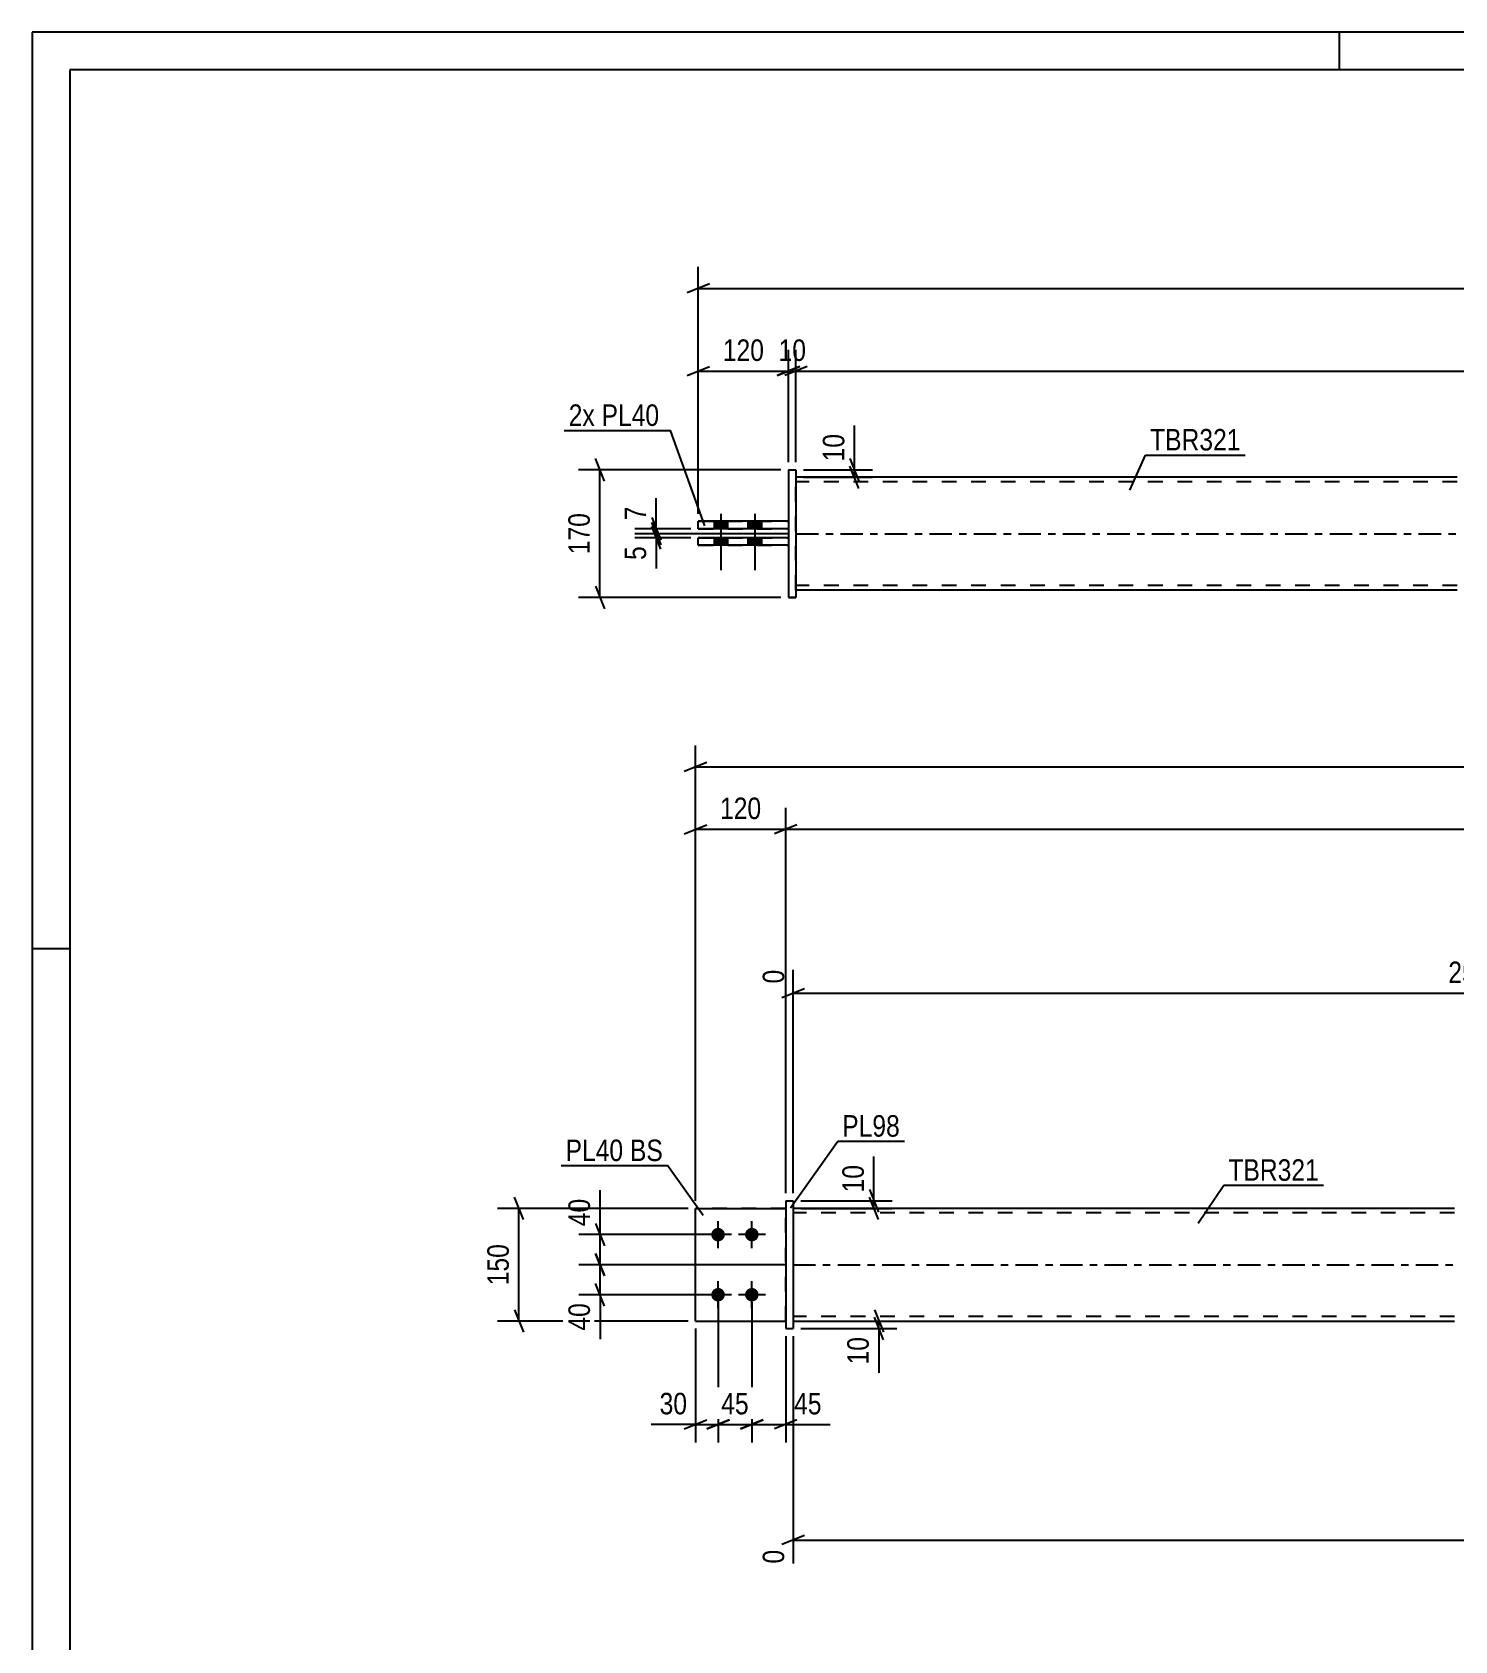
# Model space of a CAD drawing. Header units: millimetres. Extents: x 0 to 594, y 0 to 420.
# Drawn here: x 0 to 189.3, y 205.9 to 420 of the extents above; entities that cross this region are included whole.
import ezdxf

# ---------------------------------------------------------------- set-up
doc = ezdxf.new("R2010")
doc.units = ezdxf.units.MM
doc.linetypes.add('DXK_LINE_DOT2', pattern=[3.9198, 1.9599, -1.9599])
doc.linetypes.add('DXK_LINE_DOT3', pattern=[5.9187, 2.979, -0.9799, 0.9799, -0.9799])
doc.styles.add('Arial Narrow', font='ARIALN.TTF', dxfattribs={"height": 0.2})

# ---------------------------------------------------------------- blocks, each defined once
blk = doc.blocks.new('Unknown-580873990-1130')
at = {"color": 5, "linetype": 'Continuous'}
for p, q in [((594, 420), (0, 420)), ((0, 420), (0, 0)), ((174, 415), (174, 420)), ((589, 415), (5, 415)), ((5, 415), (5, 5)), ((5, 298), (0, 298))]:
    blk.add_line(p, q, dxfattribs=at)
blk = doc.blocks.new('Part-580873990-1679 - 1673')
at = {"color": 7, "linetype": 'DXK_LINE_DOT2'}
for p, q in [((88.28, 248.45), (88.28, 263.45)), ((88.28, 263.45), (100.28, 263.45)), ((100.28, 263.45), (88.28, 263.45)), ((100.28, 248.45), (100.28, 263.45)), ((88.28, 248.45), (88.28, 248.45)), ((88.28, 248.45), (100.28, 248.45)), ((88.28, 248.45), (100.28, 248.45)), ((100.28, 248.45), (100.28, 248.45))]:
    blk.add_line(p, q, dxfattribs=at)
blk = doc.blocks.new('Part-580873990-1700 - 1673')
at = {"color": 2, "linetype": 'Continuous'}
for p, q in [((189.28, 263.45), (101.28, 263.45)), ((101.28, 248.45), (189.28, 248.45))]:
    blk.add_line(p, q, dxfattribs=at)
at = {"color": 7, "linetype": 'DXK_LINE_DOT2'}
for p, q in [((101.28, 263.45), (101.28, 248.45)), ((189.28, 262.85), (101.28, 262.85)), ((189.28, 249.05), (101.28, 249.05))]:
    blk.add_line(p, q, dxfattribs=at)
at = {"color": 7, "linetype": 'DXK_LINE_DOT3'}
blk.add_line((101.28, 255.95), (189.28, 255.95), dxfattribs=at)
blk = doc.blocks.new('Part-580873990-1684 - 1673')
at = {"color": 2, "linetype": 'Continuous'}
for p, q in [((88.28, 248.45), (88.28, 263.45)), ((88.28, 263.45), (100.28, 263.45)), ((88.28, 248.45), (88.28, 248.45)), ((88.28, 248.45), (100.28, 248.45))]:
    blk.add_line(p, q, dxfattribs=at)
at = {"color": 7, "linetype": 'DXK_LINE_DOT2'}
for p, q in [((100.28, 263.45), (88.28, 263.45)), ((100.28, 248.45), (100.28, 263.45)), ((88.28, 248.45), (100.28, 248.45)), ((100.28, 248.45), (100.28, 248.45))]:
    blk.add_line(p, q, dxfattribs=at)
blk = doc.blocks.new('Bolt-580873990-1709 - 1673')
at = {"linetype": 'Continuous'}
for points in [[(91.28, 260.85), (91.46, 260.83), (91.64, 260.77), (91.81, 260.68), (91.95, 260.55), (92.06, 260.4), (92.13, 260.23), (92.17, 260.04), (92.17, 259.85), (92.13, 259.67), (92.06, 259.5), (91.95, 259.35), (91.81, 259.22), (91.64, 259.13), (91.46, 259.07), (91.28, 259.05), (91.09, 259.07), (90.91, 259.13), (90.75, 259.22), (90.61, 259.35), (90.5, 259.5), (90.42, 259.67), (90.38, 259.85), (90.38, 260.04), (90.42, 260.23), (90.5, 260.4), (90.61, 260.55), (90.75, 260.68), (90.91, 260.77), (91.09, 260.83)], [(95.78, 260.85), (95.96, 260.83), (96.14, 260.77), (96.31, 260.68), (96.45, 260.55), (96.56, 260.4), (96.63, 260.23), (96.67, 260.04), (96.67, 259.85), (96.63, 259.67), (96.56, 259.5), (96.45, 259.35), (96.31, 259.22), (96.14, 259.13), (95.96, 259.07), (95.78, 259.05), (95.59, 259.07), (95.41, 259.13), (95.25, 259.22), (95.11, 259.35), (95, 259.5), (94.92, 259.67), (94.88, 259.85), (94.88, 260.04), (94.92, 260.23), (95, 260.4), (95.11, 260.55), (95.25, 260.68), (95.41, 260.77), (95.59, 260.83)], [(91.28, 252.85), (91.46, 252.83), (91.64, 252.77), (91.81, 252.68), (91.95, 252.55), (92.06, 252.4), (92.13, 252.23), (92.17, 252.04), (92.17, 251.85), (92.13, 251.67), (92.06, 251.5), (91.95, 251.35), (91.81, 251.22), (91.64, 251.13), (91.46, 251.07), (91.28, 251.05), (91.09, 251.07), (90.91, 251.13), (90.75, 251.22), (90.61, 251.35), (90.5, 251.5), (90.42, 251.67), (90.38, 251.85), (90.38, 252.04), (90.42, 252.23), (90.5, 252.4), (90.61, 252.55), (90.75, 252.68), (90.91, 252.77), (91.09, 252.83)], [(95.78, 252.85), (95.96, 252.83), (96.14, 252.77), (96.31, 252.68), (96.45, 252.55), (96.56, 252.4), (96.63, 252.23), (96.67, 252.04), (96.67, 251.85), (96.63, 251.67), (96.56, 251.5), (96.45, 251.35), (96.31, 251.22), (96.14, 251.13), (95.96, 251.07), (95.78, 251.05), (95.59, 251.07), (95.41, 251.13), (95.25, 251.22), (95.11, 251.35), (95, 251.5), (94.92, 251.67), (94.88, 251.85), (94.88, 252.04), (94.92, 252.23), (95, 252.4), (95.11, 252.55), (95.25, 252.68), (95.41, 252.77), (95.59, 252.83)]]:
    blk.add_hatch(color=1, dxfattribs=at).paths.add_polyline_path(points)
at = {"color": 1, "linetype": 'Continuous'}
for p, q in [((91.28, 258.15), (91.28, 261.75)), ((95.78, 258.15), (95.78, 261.75)), ((93.08, 259.95), (89.48, 259.95)), ((97.58, 259.95), (93.98, 259.95)), ((91.28, 250.15), (91.28, 253.75)), ((95.78, 250.15), (95.78, 253.75)), ((93.08, 251.95), (89.48, 251.95)), ((97.58, 251.95), (93.98, 251.95))]:
    blk.add_line(p, q, dxfattribs=at)
blk = doc.blocks.new('Part-580873990-1720 - 1673')
at = {"color": 2, "linetype": 'Continuous'}
for p, q in [((100.28, 264.45), (101.28, 264.45)), ((100.28, 264.45), (100.28, 247.45)), ((101.28, 264.45), (101.28, 264.45)), ((101.28, 264.45), (101.28, 247.45)), ((100.28, 247.45), (101.28, 247.45))]:
    blk.add_line(p, q, dxfattribs=at)
at = {"color": 7, "linetype": 'DXK_LINE_DOT2'}
for p, q in [((100.28, 264.45), (101.28, 264.45)), ((100.28, 247.45), (101.28, 247.45))]:
    blk.add_line(p, q, dxfattribs=at)
blk = doc.blocks.new('Part-580873990-1418 - 1367')
at = {"color": 2, "linetype": 'Continuous'}
for p, q in [((88.65, 351.7), (88.65, 352.7)), ((100.65, 352.7), (88.65, 352.7)), ((88.65, 351.7), (88.65, 351.7)), ((100.65, 351.7), (88.65, 351.7))]:
    blk.add_line(p, q, dxfattribs=at)
at = {"color": 7, "linetype": 'DXK_LINE_DOT2'}
for p, q in [((88.65, 352.7), (100.65, 352.7)), ((88.65, 351.7), (100.65, 351.7)), ((100.65, 352.7), (100.65, 351.7))]:
    blk.add_line(p, q, dxfattribs=at)
blk = doc.blocks.new('Bolt-580873990-1370 - 1367')
at = {"linetype": 'Continuous'}
for points in [[(90.75, 353.9), (92.55, 353.9), (92.55, 354.9), (90.75, 354.9)], [(90.75, 353.9), (92.55, 353.9), (92.55, 354.9), (90.75, 354.9)], [(95.25, 353.9), (97.05, 353.9), (97.05, 354.9), (95.25, 354.9)], [(95.25, 353.9), (97.05, 353.9), (97.05, 354.9), (95.25, 354.9)], [(90.75, 351.7), (92.55, 351.7), (92.55, 352.7), (90.75, 352.7)], [(90.75, 351.7), (92.55, 351.7), (92.55, 352.7), (90.75, 352.7)], [(95.25, 351.7), (97.05, 351.7), (97.05, 352.7), (95.25, 352.7)], [(95.25, 351.7), (97.05, 351.7), (97.05, 352.7), (95.25, 352.7)]]:
    blk.add_hatch(color=1, dxfattribs=at).paths.add_polyline_path(points)
at = {"color": 1, "linetype": 'Continuous'}
for p, q in [((91.65, 355.9), (91.65, 348.4)), ((91.65, 355.9), (91.65, 348.4)), ((96.15, 355.9), (96.15, 348.4)), ((96.15, 355.9), (96.15, 348.4)), ((90.75, 354.9), (90.75, 353.9)), ((90.75, 354.9), (90.75, 353.9)), ((92.55, 354.9), (92.55, 353.9)), ((92.55, 354.9), (92.55, 353.9)), ((95.25, 354.9), (95.25, 353.9)), ((95.25, 354.9), (95.25, 353.9)), ((97.05, 354.9), (97.05, 353.9)), ((97.05, 354.9), (97.05, 353.9)), ((90.75, 352.7), (90.75, 351.7)), ((90.75, 352.7), (90.75, 351.7)), ((92.55, 352.7), (92.55, 351.7)), ((92.55, 352.7), (92.55, 351.7)), ((95.25, 352.7), (95.25, 351.7)), ((95.25, 352.7), (95.25, 351.7)), ((97.05, 352.7), (97.05, 351.7)), ((97.05, 352.7), (97.05, 351.7))]:
    blk.add_line(p, q, dxfattribs=at)
blk = doc.blocks.new('Part-580873990-1456 - 1367')
at = {"color": 2, "linetype": 'Continuous'}
for p, q in [((189.65, 360.75), (101.65, 360.75)), ((189.65, 345.75), (101.65, 345.75))]:
    blk.add_line(p, q, dxfattribs=at)
at = {"color": 7, "linetype": 'DXK_LINE_DOT2'}
for p, q in [((101.65, 345.75), (101.65, 360.75)), ((189.65, 360.15), (101.65, 360.15)), ((189.65, 346.35), (101.65, 346.35))]:
    blk.add_line(p, q, dxfattribs=at)
at = {"color": 7, "linetype": 'DXK_LINE_DOT3'}
blk.add_line((101.65, 353.25), (189.65, 353.25), dxfattribs=at)
blk = doc.blocks.new('Part-580873990-1413 - 1367')
at = {"color": 2, "linetype": 'Continuous'}
for p, q in [((88.65, 353.9), (88.65, 354.9)), ((100.65, 354.9), (88.65, 354.9)), ((88.65, 353.9), (88.65, 353.9)), ((100.65, 353.9), (88.65, 353.9))]:
    blk.add_line(p, q, dxfattribs=at)
at = {"color": 7, "linetype": 'DXK_LINE_DOT2'}
for p, q in [((88.65, 354.9), (88.65, 354.9)), ((88.65, 354.9), (100.65, 354.9)), ((88.65, 353.9), (100.65, 353.9)), ((100.65, 354.9), (100.65, 353.9))]:
    blk.add_line(p, q, dxfattribs=at)
blk = doc.blocks.new('Part-580873990-1398 - 1367')
at = {"color": 2, "linetype": 'Continuous'}
for p, q in [((100.65, 361.75), (101.65, 361.75)), ((100.65, 361.75), (100.65, 344.75)), ((101.65, 361.75), (101.65, 361.75)), ((101.65, 361.75), (101.65, 344.75)), ((101.65, 344.75), (100.65, 344.75)), ((100.65, 344.75), (100.65, 344.75))]:
    blk.add_line(p, q, dxfattribs=at)
at = {"color": 7, "linetype": 'DXK_LINE_DOT2'}
for p, q in [((100.65, 361.75), (101.65, 361.75)), ((101.65, 361.75), (101.65, 361.75)), ((100.65, 344.75), (101.65, 344.75))]:
    blk.add_line(p, q, dxfattribs=at)
blk = doc.blocks.new('StraightDimension-580873990-1891 - 1673')
at = {"color": 7, "linetype": 'Continuous'}
for p, q in [((102.28, 248.45), (115.08, 248.45)), ((112.08, 249.95), (113.28, 246.95)), ((113.28, 245.95), (112.08, 248.95)), ((112.68, 247.45), (112.68, 248.45)), ((102.28, 247.45), (115.08, 247.45))]:
    blk.add_line(p, q, dxfattribs=at)
at = {"color": 0}
blk.add_wipeout([(111.93, 246.92), (107.73, 246.92), (107.73, 242.07), (111.93, 242.07)], dxfattribs=at)
at = {"color": 7, "linetype": 'Continuous'}
blk.add_line((112.68, 247.45), (112.68, 241.54), dxfattribs=at)
blk.add_line((112.68, 247.45), (112.68, 241.54), dxfattribs=at)
at = {"color": 3, "style": 'Arial Narrow'}
blk.add_text('10', height=2.863, rotation=90.0002, dxfattribs=at).set_placement((111.33, 242.67))
blk = doc.blocks.new('StraightDimension-580873990-1827 - 1673')
at = {"color": 7, "linetype": 'Continuous'}
for p, q in [((91.28, 250.95), (91.28, 232.28)), ((88.28, 247.45), (88.28, 232.28)), ((86.78, 234.08), (89.78, 235.28)), ((88.28, 234.68), (91.28, 234.68)), ((92.78, 235.28), (89.78, 234.08))]:
    blk.add_line(p, q, dxfattribs=at)
at = {"color": 0}
blk.add_wipeout([(87.75, 235.43), (87.75, 239.63), (82.9, 239.63), (82.9, 235.43)], dxfattribs=at)
at = {"color": 7, "linetype": 'Continuous'}
blk.add_line((88.28, 234.68), (82.37, 234.68), dxfattribs=at)
blk.add_line((88.28, 234.68), (82.37, 234.68), dxfattribs=at)
at = {"color": 3, "style": 'Arial Narrow'}
blk.add_text('30', height=2.863, dxfattribs=at).set_placement((83.5, 236.03))
blk = doc.blocks.new('StraightDimension-580873990-1806 - 1673')
at = {"color": 7, "linetype": 'Continuous'}
for p, q in [((282.96, 273.99), (282.96, 300.7)), ((101.28, 265.45), (101.28, 295.21)), ((102.78, 292.68), (99.78, 291.48)), ((101.28, 292.08), (282.96, 292.08)), ((281.46, 291.48), (284.46, 292.68))]:
    blk.add_line(p, q, dxfattribs=at)
at = {"color": 0, "linetype": 'Continuous'}
for points in [[(282.36, 301.3), (278.16, 301.3), (278.16, 292.78), (282.36, 292.78)], [(100.68, 295.81), (96.48, 295.81), (96.48, 292.78), (100.68, 292.78)]]:
    blk.add_wipeout(points, dxfattribs=at)
at = {"color": 0}
blk.add_wipeout([(196.38, 292.83), (196.38, 297.03), (187.86, 297.03), (187.86, 292.83)], dxfattribs=at)
at = {"color": 3, "linetype": 'Continuous', "style": 'Arial Narrow'}
for s, height, p in [('2518', 2.863, (281.76, 293.38)), ('0', 2.86, (100.08, 293.38))]:
    blk.add_text(s, height=height, rotation=90.0002, dxfattribs=at).set_placement(p)
at = {"color": 3, "style": 'Arial Narrow'}
blk.add_text('2518', height=2.863, dxfattribs=at).set_placement((188.46, 293.43))
blk = doc.blocks.new('StraightDimension-580873990-2057 - 1673')
at = {"color": 7, "linetype": 'Continuous'}
for p, q in [((88.28, 264.45), (88.28, 316.76)), ((100.28, 265.45), (100.28, 316.76)), ((86.78, 313.31), (89.78, 314.51)), ((88.28, 313.91), (100.28, 313.91)), ((101.78, 314.51), (98.78, 313.31))]:
    blk.add_line(p, q, dxfattribs=at)
at = {"color": 0}
blk.add_wipeout([(97.62, 314.66), (97.62, 318.86), (90.94, 318.86), (90.94, 314.66)], dxfattribs=at)
at = {"color": 3, "style": 'Arial Narrow'}
blk.add_text('120', height=2.863, dxfattribs=at).set_placement((91.54, 315.26))
blk = doc.blocks.new('StraightDimension-580873990-1900 - 1673')
at = {"color": 7, "linetype": 'Continuous'}
for p, q in [((111.43, 265.95), (112.63, 262.95)), ((102.28, 264.45), (114.43, 264.45)), ((102.28, 263.45), (114.43, 263.45)), ((112.63, 261.95), (111.43, 264.95)), ((112.03, 263.45), (112.03, 264.45))]:
    blk.add_line(p, q, dxfattribs=at)
at = {"color": 0}
blk.add_wipeout([(111.28, 269.83), (107.08, 269.83), (107.08, 264.97), (111.28, 264.97)], dxfattribs=at)
at = {"color": 7, "linetype": 'Continuous'}
blk.add_line((112.03, 264.45), (112.03, 270.35), dxfattribs=at)
blk.add_line((112.03, 264.45), (112.03, 270.35), dxfattribs=at)
at = {"color": 3, "style": 'Arial Narrow'}
blk.add_text('10', height=2.863, rotation=90.0002, dxfattribs=at).set_placement((110.68, 265.57))
blk = doc.blocks.new('StraightDimension-580873990-2050 - 1673')
at = {"color": 7, "linetype": 'Continuous'}
for p, q in [((100.28, 265.45), (100.28, 316.76)), ((101.78, 314.51), (98.78, 313.31)), ((100.28, 313.91), (517.58, 313.91))]:
    blk.add_line(p, q, dxfattribs=at)
blk = doc.blocks.new('StraightDimension-580873990-1909 - 1673')
at = {"color": 7, "linetype": 'Continuous'}
for p, q in [((74.98, 261.45), (76.18, 258.45)), ((90.28, 259.95), (72.73, 259.95)), ((75.58, 255.95), (75.58, 259.95)), ((76.18, 254.45), (74.98, 257.45)), ((100.28, 255.95), (72.73, 255.95))]:
    blk.add_line(p, q, dxfattribs=at)
at = {"color": 0}
blk.add_wipeout([(74.83, 265.33), (70.63, 265.33), (70.63, 260.47), (74.83, 260.47)], dxfattribs=at)
at = {"color": 7, "linetype": 'Continuous'}
blk.add_line((75.58, 259.95), (75.58, 265.85), dxfattribs=at)
blk.add_line((75.58, 259.95), (75.58, 265.85), dxfattribs=at)
at = {"color": 3, "style": 'Arial Narrow'}
blk.add_text('40', height=2.863, rotation=90.0002, dxfattribs=at).set_placement((74.23, 261.07))
blk = doc.blocks.new('StraightDimension-580873990-1979 - 1673')
at = {"color": 7, "linetype": 'Continuous'}
for p, q in [((87.28, 263.45), (61.93, 263.45)), ((65.38, 261.95), (64.18, 264.95)), ((64.78, 248.45), (64.78, 263.45)), ((87.28, 248.45), (61.93, 248.45)), ((64.18, 249.95), (65.38, 246.95))]:
    blk.add_line(p, q, dxfattribs=at)
at = {"color": 0}
blk.add_wipeout([(64.03, 259.29), (59.83, 259.29), (59.83, 252.61), (64.03, 252.61)], dxfattribs=at)
at = {"color": 3, "style": 'Arial Narrow'}
blk.add_text('150', height=2.863, rotation=90.0002, dxfattribs=at).set_placement((63.43, 253.21))
blk = doc.blocks.new('StraightDimension-580873990-1746 - 1673')
at = {"color": 7, "linetype": 'Continuous'}
for p, q in [((88.28, 264.45), (88.28, 325.05)), ((89.78, 322.8), (86.78, 321.6)), ((88.28, 322.2), (529.58, 322.2))]:
    blk.add_line(p, q, dxfattribs=at)
blk = doc.blocks.new('StraightDimension-580873990-1813 - 1673')
at = {"color": 7, "linetype": 'Continuous'}
for p, q in [((95.78, 250.95), (95.78, 232.28)), ((100.28, 246.45), (100.28, 232.28)), ((94.28, 234.08), (97.28, 235.28)), ((95.78, 234.68), (100.28, 234.68)), ((101.78, 235.28), (98.78, 234.08))]:
    blk.add_line(p, q, dxfattribs=at)
at = {"color": 0}
blk.add_wipeout([(105.66, 235.43), (105.66, 239.63), (100.8, 239.63), (100.8, 235.43)], dxfattribs=at)
at = {"color": 7, "linetype": 'Continuous'}
blk.add_line((100.28, 234.68), (106.18, 234.68), dxfattribs=at)
blk.add_line((100.28, 234.68), (106.18, 234.68), dxfattribs=at)
at = {"color": 3, "style": 'Arial Narrow'}
blk.add_text('45', height=2.863, dxfattribs=at).set_placement((101.4, 236.03))
blk = doc.blocks.new('StraightDimension-580873990-1820 - 1673')
at = {"color": 7, "linetype": 'Continuous'}
for p, q in [((91.28, 250.95), (91.28, 232.28)), ((95.78, 250.95), (95.78, 232.28)), ((89.78, 234.08), (92.78, 235.28)), ((91.28, 234.68), (95.78, 234.68)), ((97.28, 235.28), (94.28, 234.08))]:
    blk.add_line(p, q, dxfattribs=at)
at = {"color": 0}
blk.add_wipeout([(95.96, 235.43), (95.96, 239.63), (91.1, 239.63), (91.1, 235.43)], dxfattribs=at)
at = {"color": 3, "style": 'Arial Narrow'}
blk.add_text('45', height=2.863, dxfattribs=at).set_placement((91.7, 236.03))
blk = doc.blocks.new('StraightDimension-580873990-1878 - 1673')
at = {"color": 7, "linetype": 'Continuous'}
for p, q in [((101.28, 246.45), (101.28, 216.17)), ((304.61, 247.45), (304.61, 210.68)), ((102.78, 219.9), (99.78, 218.7)), ((101.28, 219.3), (304.61, 219.3)), ((303.11, 218.7), (306.11, 219.9))]:
    blk.add_line(p, q, dxfattribs=at)
at = {"color": 0}
blk.add_wipeout([(207.2, 220.05), (207.2, 224.25), (198.69, 224.25), (198.69, 220.05)], dxfattribs=at)
at = {"color": 0, "linetype": 'Continuous'}
for points in [[(100.68, 218.6), (96.48, 218.6), (96.48, 215.57), (100.68, 215.57)], [(304.01, 218.6), (299.81, 218.6), (299.81, 210.08), (304.01, 210.08)]]:
    blk.add_wipeout(points, dxfattribs=at)
at = {"color": 3, "style": 'Arial Narrow'}
blk.add_text('2735', height=2.863, dxfattribs=at).set_placement((199.29, 220.65))
at = {"color": 3, "linetype": 'Continuous', "style": 'Arial Narrow'}
for s, height, p in [('0', 2.86, (100.08, 216.17)), ('2735', 2.863, (303.41, 210.68))]:
    blk.add_text(s, height=height, rotation=90.0002, dxfattribs=at).set_placement(p)
blk = doc.blocks.new('StraightDimension-580873990-1922 - 1673')
at = {"color": 7, "linetype": 'Continuous'}
for p, q in [((74.98, 257.45), (76.18, 254.45)), ((100.28, 255.95), (72.73, 255.95)), ((75.58, 251.95), (75.58, 255.95)), ((76.18, 250.45), (74.98, 253.45)), ((90.28, 251.95), (72.73, 251.95))]:
    blk.add_line(p, q, dxfattribs=at)
at = {"color": 0}
blk.add_wipeout([(74.83, 251.42), (70.63, 251.42), (70.63, 246.57), (74.83, 246.57)], dxfattribs=at)
at = {"color": 7, "linetype": 'Continuous'}
blk.add_line((75.58, 251.95), (75.58, 246.04), dxfattribs=at)
blk.add_line((75.58, 251.95), (75.58, 246.04), dxfattribs=at)
at = {"color": 3, "style": 'Arial Narrow'}
blk.add_text('40', height=2.863, rotation=90.0002, dxfattribs=at).set_placement((74.23, 247.17))
blk = doc.blocks.new('StraightDimension-580873990-1471 - 1367')
at = {"color": 7, "linetype": 'Continuous'}
for p, q in [((108.83, 363.25), (110.03, 360.25)), ((110.03, 359.25), (108.83, 362.25)), ((102.65, 361.75), (111.83, 361.75)), ((102.65, 360.75), (111.83, 360.75)), ((109.43, 360.75), (109.43, 361.75))]:
    blk.add_line(p, q, dxfattribs=at)
at = {"color": 0}
blk.add_wipeout([(108.68, 367.13), (104.48, 367.13), (104.48, 362.27), (108.68, 362.27)], dxfattribs=at)
at = {"color": 7, "linetype": 'Continuous'}
blk.add_line((109.43, 361.75), (109.43, 367.65), dxfattribs=at)
blk.add_line((109.43, 361.75), (109.43, 367.65), dxfattribs=at)
at = {"color": 3, "style": 'Arial Narrow'}
blk.add_text('10', height=2.863, rotation=90.0002, dxfattribs=at).set_placement((108.08, 362.87))
blk = doc.blocks.new('StraightDimension-580873990-3442 - 1367')
at = {"color": 7, "linetype": 'Continuous'}
for p, q in [((87.65, 353.9), (80.21, 353.9)), ((82.46, 355.4), (83.66, 352.4)), ((83.66, 351.75), (82.46, 354.75)), ((83.06, 353.25), (83.06, 353.9)), ((100.65, 353.25), (80.21, 353.25))]:
    blk.add_line(p, q, dxfattribs=at)
at = {"color": 0}
blk.add_wipeout([(82.31, 357.45), (78.11, 357.45), (78.11, 354.43), (82.31, 354.43)], dxfattribs=at)
at = {"color": 7, "linetype": 'Continuous'}
blk.add_line((83.06, 353.9), (83.06, 357.98), dxfattribs=at)
blk.add_line((83.06, 353.9), (83.06, 357.98), dxfattribs=at)
at = {"color": 3, "style": 'Arial Narrow'}
blk.add_text('7', height=2.86, rotation=90.0002, dxfattribs=at).set_placement((81.71, 355.03))
blk = doc.blocks.new('StraightDimension-580873990-1525 - 1367')
at = {"color": 7, "linetype": 'Continuous'}
for p, q in [((76.16, 360.25), (74.96, 363.25)), ((99.65, 361.75), (72.71, 361.75)), ((75.56, 344.75), (75.56, 361.75)), ((99.65, 344.75), (72.71, 344.75)), ((74.96, 346.25), (76.16, 343.25))]:
    blk.add_line(p, q, dxfattribs=at)
at = {"color": 0}
blk.add_wipeout([(74.81, 356.59), (70.61, 356.59), (70.61, 349.91), (74.81, 349.91)], dxfattribs=at)
at = {"color": 3, "style": 'Arial Narrow'}
blk.add_text('170', height=2.863, rotation=90.0002, dxfattribs=at).set_placement((74.21, 350.51))
blk = doc.blocks.new('StraightDimension-580873990-1545 - 1367')
at = {"color": 7, "linetype": 'Continuous'}
for p, q in [((88.65, 355.9), (88.65, 388.75)), ((90.15, 386.5), (87.15, 385.3)), ((88.65, 385.9), (529.95, 385.9))]:
    blk.add_line(p, q, dxfattribs=at)
blk = doc.blocks.new('StraightDimension-580873990-1556 - 1367')
at = {"color": 7, "linetype": 'Continuous'}
for p, q in [((100.65, 362.75), (100.65, 377.74)), ((101.65, 362.75), (101.65, 377.74)), ((99.15, 374.29), (102.15, 375.49)), ((103.15, 375.49), (100.15, 374.29)), ((100.65, 374.89), (101.65, 374.89))]:
    blk.add_line(p, q, dxfattribs=at)
at = {"color": 0}
blk.add_wipeout([(103.58, 375.64), (103.58, 379.84), (98.73, 379.84), (98.73, 375.64)], dxfattribs=at)
at = {"color": 3, "style": 'Arial Narrow'}
blk.add_text('10', height=2.863, dxfattribs=at).set_placement((99.33, 376.24))
blk = doc.blocks.new('StraightDimension-580873990-1566 - 1367')
at = {"color": 7, "linetype": 'Continuous'}
for p, q in [((88.65, 355.9), (88.65, 377.74)), ((100.65, 362.75), (100.65, 377.74)), ((87.15, 374.29), (90.15, 375.49)), ((88.65, 374.89), (100.65, 374.89)), ((102.15, 375.49), (99.15, 374.29))]:
    blk.add_line(p, q, dxfattribs=at)
at = {"color": 0}
blk.add_wipeout([(98, 375.64), (98, 379.84), (91.31, 379.84), (91.31, 375.64)], dxfattribs=at)
at = {"color": 3, "style": 'Arial Narrow'}
blk.add_text('120', height=2.863, dxfattribs=at).set_placement((91.91, 376.24))
blk = doc.blocks.new('StraightDimension-580873990-1576 - 1367')
at = {"color": 7, "linetype": 'Continuous'}
for p, q in [((101.65, 362.75), (101.65, 377.74)), ((103.15, 375.49), (100.15, 374.29)), ((101.65, 374.89), (516.95, 374.89))]:
    blk.add_line(p, q, dxfattribs=at)
blk = doc.blocks.new('StraightDimension-580873990-3443 - 1367')
at = {"color": 7, "linetype": 'Continuous'}
for p, q in [((82.46, 354.75), (83.66, 351.75)), ((83.66, 351.2), (82.46, 354.2)), ((100.65, 353.25), (80.21, 353.25)), ((87.65, 352.7), (80.21, 352.7)), ((83.06, 352.7), (83.06, 353.25))]:
    blk.add_line(p, q, dxfattribs=at)
at = {"color": 0}
blk.add_wipeout([(82.31, 352.18), (78.11, 352.18), (78.11, 349.15), (82.31, 349.15)], dxfattribs=at)
at = {"color": 7, "linetype": 'Continuous'}
blk.add_line((83.06, 352.7), (83.06, 348.62), dxfattribs=at)
blk.add_line((83.06, 352.7), (83.06, 348.62), dxfattribs=at)
at = {"color": 3, "style": 'Arial Narrow'}
blk.add_text('5', height=2.86, rotation=90.0002, dxfattribs=at).set_placement((81.71, 349.75))
blk = doc.blocks.new('Mark-580873990-1696 - 1673')
at = {"color": 0}
blk.add_wipeout([(171.25, 267.12), (171.25, 270.12), (159.19, 270.12), (159.19, 267.12)], dxfattribs=at)
blk.add_wipeout([(171.25, 267.12), (171.25, 270.12), (159.19, 270.12), (159.19, 267.12)], dxfattribs=at)
at = {"color": 30, "linetype": 'Continuous'}
for p, q in [((155.19, 261.48), (158.59, 266.52)), ((158.59, 266.52), (171.85, 266.52))]:
    blk.add_line(p, q, dxfattribs=at)
at = {"color": 3, "style": 'Arial Narrow'}
blk.add_text('TBR321', height=2.863, dxfattribs=at).set_placement((159.19, 267.12))
blk = doc.blocks.new('Mark-580873990-1716 - 1673')
at = {"color": 0}
blk.add_wipeout([(115.48, 272.99), (115.48, 275.99), (107.8, 275.99), (107.8, 272.99)], dxfattribs=at)
blk.add_wipeout([(115.48, 272.99), (115.48, 275.99), (107.8, 275.99), (107.8, 272.99)], dxfattribs=at)
at = {"color": 30, "linetype": 'Continuous'}
for p, q in [((100.92, 263.53), (107.2, 272.39)), ((107.2, 272.39), (116.08, 272.39))]:
    blk.add_line(p, q, dxfattribs=at)
at = {"color": 3, "style": 'Arial Narrow'}
blk.add_text('PL98', height=2.863, dxfattribs=at).set_placement((107.8, 272.99))
blk = doc.blocks.new('MarkSet-580873990-2089 - 1673')
at = {"color": 0}
blk.add_wipeout([(78.65, 269.74), (78.65, 272.74), (70.98, 272.74), (70.98, 269.74)], dxfattribs=at)
blk.add_wipeout([(78.65, 269.74), (78.65, 272.74), (70.98, 272.74), (70.98, 269.74)], dxfattribs=at)
blk.add_wipeout([(83.94, 269.74), (83.94, 272.74), (79.55, 272.74), (79.55, 269.74)], dxfattribs=at)
blk.add_wipeout([(83.94, 269.74), (83.94, 272.74), (79.55, 272.74), (79.55, 269.74)], dxfattribs=at)
at = {"color": 30, "linetype": 'Continuous'}
for p in [(70.38, 269.14), (89.31, 262.51)]:
    blk.add_line(p, (84.54, 269.14), dxfattribs=at)
at = {"color": 3, "style": 'Arial Narrow'}
for s, p in [('PL40', (70.98, 269.74)), ('BS', (79.55, 269.74))]:
    blk.add_text(s, height=2.863, dxfattribs=at).set_placement(p)
blk = doc.blocks.new('Mark-580873990-1452 - 1367')
at = {"color": 0}
blk.add_wipeout([(160.82, 364.32), (160.82, 367.32), (148.77, 367.32), (148.77, 364.32)], dxfattribs=at)
blk.add_wipeout([(160.82, 364.32), (160.82, 367.32), (148.77, 367.32), (148.77, 364.32)], dxfattribs=at)
at = {"color": 30, "linetype": 'Continuous'}
for p, q in [((146.06, 359.06), (148.17, 363.72)), ((148.17, 363.72), (161.42, 363.72))]:
    blk.add_line(p, q, dxfattribs=at)
at = {"color": 3, "style": 'Arial Narrow'}
blk.add_text('TBR321', height=2.863, dxfattribs=at).set_placement((148.77, 364.32))
blk = doc.blocks.new('MarkSet-580873990-1664 - 1367')
at = {"color": 30, "linetype": 'Continuous'}
blk.add_line((89.5, 354.28), (84.95, 366.99), dxfattribs=at)
at = {"color": 0}
blk.add_wipeout([(74.87, 367.59), (74.87, 370.59), (71.4, 370.59), (71.4, 367.59)], dxfattribs=at)
blk.add_wipeout([(74.87, 367.59), (74.87, 370.59), (71.4, 370.59), (71.4, 367.59)], dxfattribs=at)
blk.add_wipeout([(83.45, 367.59), (83.45, 370.59), (75.77, 370.59), (75.77, 367.59)], dxfattribs=at)
blk.add_wipeout([(83.45, 367.59), (83.45, 370.59), (75.77, 370.59), (75.77, 367.59)], dxfattribs=at)
at = {"color": 30, "linetype": 'Continuous'}
blk.add_line((70.8, 366.99), (84.95, 366.99), dxfattribs=at)
at = {"color": 3, "style": 'Arial Narrow'}
for s, p in [('2x', (71.4, 367.59)), ('PL40', (75.77, 367.59))]:
    blk.add_text(s, height=2.863, dxfattribs=at).set_placement(p)

msp = doc.modelspace()

# ---------------------------------------------------------------- block references
for name in ['Unknown-580873990-1130', 'Part-580873990-1398 - 1367', 'Part-580873990-1456 - 1367', 'Bolt-580873990-1370 - 1367', 'Part-580873990-1413 - 1367', 'Part-580873990-1418 - 1367', 'Part-580873990-1679 - 1673', 'Part-580873990-1684 - 1673', 'Part-580873990-1720 - 1673', 'Part-580873990-1700 - 1673', 'Bolt-580873990-1709 - 1673']:
    msp.add_blockref(name, (0, 0))

# ---------------------------------------------------------------- next in the draw order: block references
for name in ['StraightDimension-580873990-1471 - 1367', 'StraightDimension-580873990-3442 - 1367', 'StraightDimension-580873990-1806 - 1673', 'StraightDimension-580873990-1827 - 1673', 'StraightDimension-580873990-1891 - 1673']:
    msp.add_blockref(name, (0, 0))

# ---------------------------------------------------------------- next in the draw order: block references
for name in ['StraightDimension-580873990-1525 - 1367', 'StraightDimension-580873990-2057 - 1673', 'StraightDimension-580873990-1813 - 1673']:
    msp.add_blockref(name, (0, 0))

# ---------------------------------------------------------------- next in the draw order: block references
for name in ['StraightDimension-580873990-1545 - 1367', 'StraightDimension-580873990-3443 - 1367', 'StraightDimension-580873990-1900 - 1673', 'StraightDimension-580873990-1820 - 1673']:
    msp.add_blockref(name, (0, 0))

# ---------------------------------------------------------------- next in the draw order: block references
for name in ['StraightDimension-580873990-1556 - 1367', 'StraightDimension-580873990-2050 - 1673', 'StraightDimension-580873990-1878 - 1673']:
    msp.add_blockref(name, (0, 0))

# ---------------------------------------------------------------- next in the draw order: block references
for name in ['StraightDimension-580873990-1566 - 1367', 'StraightDimension-580873990-1909 - 1673']:
    msp.add_blockref(name, (0, 0))

# ---------------------------------------------------------------- next in the draw order: block references
for name in ['StraightDimension-580873990-1576 - 1367', 'MarkSet-580873990-1664 - 1367', 'StraightDimension-580873990-1979 - 1673']:
    msp.add_blockref(name, (0, 0))

# ---------------------------------------------------------------- next in the draw order: block references
for name in ['Mark-580873990-1452 - 1367', 'StraightDimension-580873990-1746 - 1673', 'StraightDimension-580873990-1922 - 1673']:
    msp.add_blockref(name, (0, 0))

# ---------------------------------------------------------------- next in the draw order: block references
for name in ['Mark-580873990-1716 - 1673', 'MarkSet-580873990-2089 - 1673', 'Mark-580873990-1696 - 1673']:
    msp.add_blockref(name, (0, 0))

doc.saveas('drawing.dxf')
